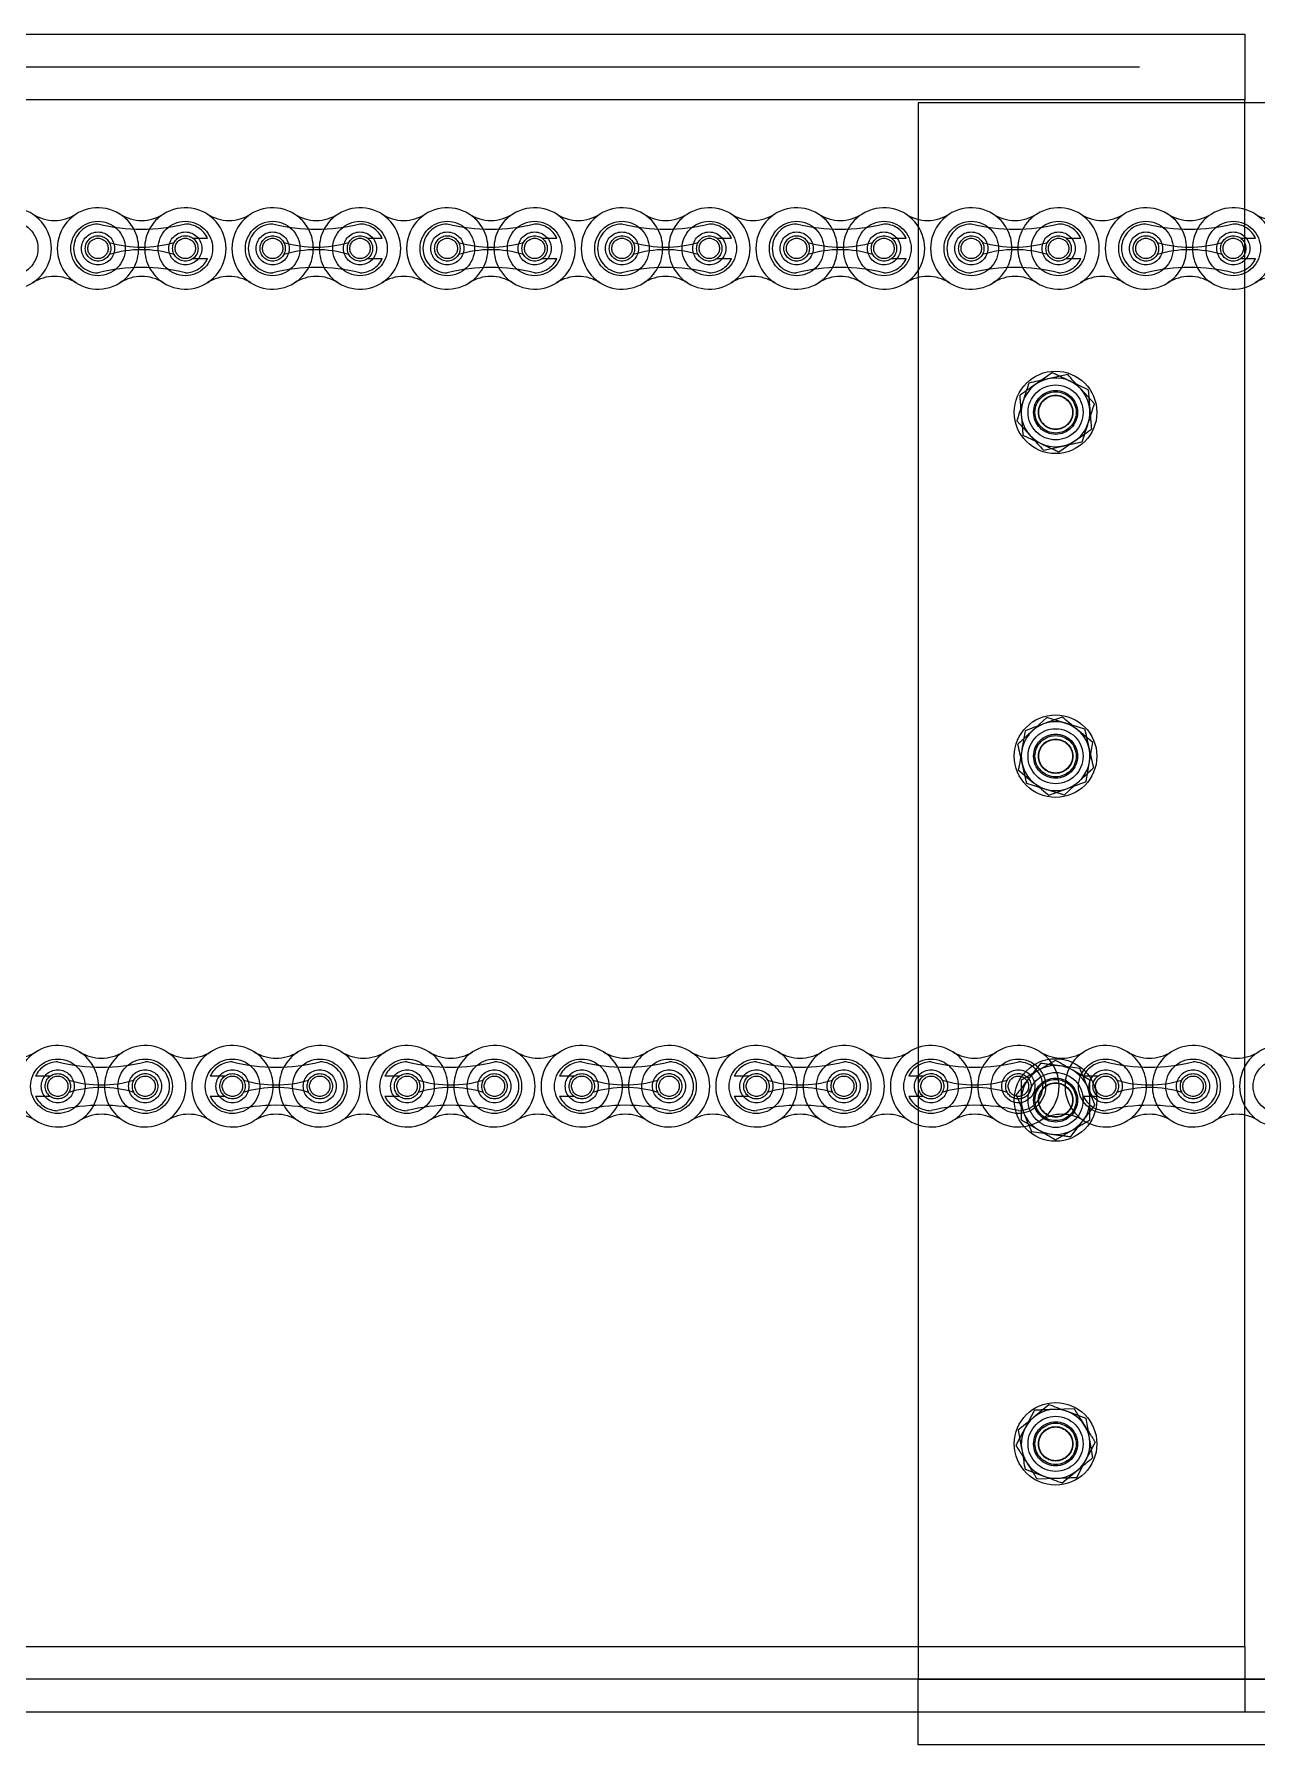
# Model space of a CAD drawing. Header units: metres. Extents: x 0 to 63075, y 0 to 44550.
# Drawn here: x 37639.9 to 37817.7, y 35799.5 to 36048.3 of the extents above; entities that cross this region are included whole.
import ezdxf

# ---------------------------------------------------------------- set-up
doc = ezdxf.new("R2010")
doc.units = ezdxf.units.M
doc.header["$LTSCALE"] = 75
doc.linetypes.add('HIDDEN2', pattern=[4.7625, 3.175, -1.5875])
for name, color, linetype in [('SDM', 7, 'Continuous'), ('SL4', 4, 'Continuous'), ('ST1', 7, 'HIDDEN2')]:
    doc.layers.add(name, color=color, linetype=linetype)

# ---------------------------------------------------------------- blocks, each defined once
blk = doc.blocks.new('A$C6e6623c1')
at = {"layer": 'SL4'}
for p, q in [((1009.76, 1725.35), (2334.74, 1725.35)), ((2334.74, 1725.35), (2334.74, 1715.82)), ((2334.74, 1715.82), (1009.76, 1715.82)), ((2287.24, 1715.35), (2287.24, 1486.11)), ((2387.24, 1715.35), (2287.24, 1715.35)), ((2334.74, 1715.35), (2334.74, 1715.82)), ((2309, 1675.85), (2306.18, 1675.24)), ((2312.88, 1671.57), (2310.94, 1673.71)), ((2301.6, 1669.13), (2303.54, 1666.99)), ((2305.48, 1664.85), (2308.3, 1665.46)), ((2308.21, 1626.04), (2305.5, 1625.04)), ((2312.65, 1622.35), (2310.43, 1624.2)), ((2301.82, 1618.35), (2304.04, 1616.5)), ((2306.26, 1614.66), (2308.97, 1615.66)), ((2307.24, 1576.12), (2304.74, 1574.68)), ((2312.24, 1573.24), (2309.74, 1574.68)), ((2302.24, 1567.46), (2304.74, 1566.02)), ((2307.24, 1564.58), (2309.74, 1566.02)), ((2306.26, 1526.04), (2304.04, 1524.2)), ((2311.68, 1524.04), (2308.97, 1525.04)), ((2302.8, 1516.66), (2305.5, 1515.66)), ((2308.21, 1514.66), (2310.43, 1516.5)), ((1057.26, 1490.87), (2287.24, 1490.87)), ((2387.24, 1486.11), (2287.24, 1486.11)), ((2287.24, 1476.59), (2287.24, 1486.11)), ((2287.24, 1481.35), (1057.26, 1481.35)), ((2387.24, 1476.59), (2287.24, 1476.59))]:
    blk.add_line(p, q, dxfattribs=at)
for centre, start, end in [((2307.24, 1670.35), 102.2366, 162.2366), ((2307.24, 1670.35), 42.2366, 102.2366), ((2307.24, 1670.35), 162.2366, 222.2366), ((2307.24, 1670.35), 342.2366, 42.2366), ((2307.24, 1670.35), 222.2366, 282.2366), ((2307.24, 1670.35), 282.2366, 342.2366), ((2307.24, 1620.35), 110.2978, 170.2978), ((2307.24, 1620.35), 50.2978, 110.2978), ((2307.24, 1620.35), 350.2978, 50.2978), ((2307.24, 1620.35), 170.2978, 230.2978), ((2307.24, 1620.35), 290.2978, 350.2978), ((2307.24, 1620.35), 230.2978, 290.2978), ((2307.24, 1570.35), 120, 180), ((2307.24, 1570.35), 60, 120), ((2307.24, 1570.35), 0, 60), ((2307.24, 1570.35), 180, 240), ((2307.24, 1570.35), 300, 0), ((2307.24, 1570.35), 240, 300), ((2307.24, 1520.35), 69.7022, 129.7022), ((2307.24, 1520.35), 9.7022, 69.7022), ((2307.24, 1520.35), 129.7022, 189.7022), ((2307.24, 1520.35), 309.7022, 9.7022), ((2307.24, 1520.35), 189.7022, 249.7022), ((2307.24, 1520.35), 249.7022, 309.7022)]:
    blk.add_arc(centre, 5, start, end, dxfattribs=at)
for points, knots in [([(2303.36, 1674.62), (2303.13, 1673.93), (2302.84, 1673.02), (2302.54, 1672.09), (2302.48, 1671.88)], [0, 0, 0, 0, 0.768151, 1, 1, 1, 1]), ([(2306.18, 1675.24), (2306.11, 1675.22), (2305.16, 1675.02), (2304.22, 1674.81), (2303.36, 1674.62)], [0, 0, 0, 0, 0.070201, 1, 1, 1, 1]), ([(2310.94, 1673.71), (2310.89, 1673.76), (2310.24, 1674.48), (2309.6, 1675.19), (2309, 1675.85)], [0, 0, 0, 0, 0.0702006, 1, 1, 1, 1]), ([(2302.48, 1671.88), (2302.24, 1671.14), (2301.94, 1670.21), (2301.66, 1669.32), (2301.6, 1669.13)], [0, 0, 0, 0, 0.788999, 1, 1, 1, 1]), ([(2312, 1668.82), (2312.07, 1669.04), (2312.37, 1669.97), (2312.66, 1670.88), (2312.88, 1671.57)], [0, 0, 0, 0, 0.2318493, 1, 1, 1, 1]), ([(2303.54, 1666.99), (2303.58, 1666.94), (2304.24, 1666.22), (2304.88, 1665.51), (2305.48, 1664.85)], [0, 0, 0, 0, 0.070201, 1, 1, 1, 1]), ([(2311.12, 1666.08), (2311.18, 1666.26), (2311.47, 1667.16), (2311.76, 1668.09), (2312, 1668.82)], [0, 0, 0, 0, 0.2110008, 1, 1, 1, 1]), ([(2308.3, 1665.46), (2308.36, 1665.48), (2309.32, 1665.68), (2310.25, 1665.89), (2311.12, 1666.08)], [0, 0, 0, 0, 0.070201, 1, 1, 1, 1]), ([(2305.5, 1625.04), (2305.44, 1625.02), (2304.52, 1624.68), (2303.63, 1624.35), (2302.8, 1624.04)], [0, 0, 0, 0, 0.070201, 1, 1, 1, 1]), ([(2310.43, 1624.2), (2310.38, 1624.24), (2309.63, 1624.86), (2308.89, 1625.47), (2308.21, 1626.04)], [0, 0, 0, 0, 0.070201, 1, 1, 1, 1]), ([(2302.8, 1624.04), (2302.67, 1623.32), (2302.51, 1622.38), (2302.35, 1621.42), (2302.31, 1621.19)], [0, 0, 0, 0, 0.768151, 1, 1, 1, 1]), ([(2312.17, 1619.51), (2312.2, 1619.73), (2312.37, 1620.69), (2312.53, 1621.63), (2312.65, 1622.35)], [0, 0, 0, 0, 0.231849, 1, 1, 1, 1]), ([(2302.31, 1621.19), (2302.18, 1620.43), (2302.01, 1619.47), (2301.86, 1618.54), (2301.82, 1618.35)], [0, 0, 0, 0, 0.788999, 1, 1, 1, 1]), ([(2311.68, 1616.66), (2311.71, 1616.86), (2311.87, 1617.78), (2312.04, 1618.75), (2312.17, 1619.51)], [0, 0, 0, 0, 0.211001, 1, 1, 1, 1]), ([(2304.04, 1616.5), (2304.1, 1616.46), (2304.85, 1615.84), (2305.58, 1615.23), (2306.26, 1614.66)], [0, 0, 0, 0, 0.0702006, 1, 1, 1, 1]), ([(2308.97, 1615.66), (2309.04, 1615.68), (2309.95, 1616.02), (2310.85, 1616.35), (2311.68, 1616.66)], [0, 0, 0, 0, 0.070201, 1, 1, 1, 1]), ([(2304.74, 1574.68), (2304.68, 1574.65), (2303.83, 1574.16), (2303.01, 1573.68), (2302.24, 1573.24)], [0, 0, 0, 0, 0.070201, 1, 1, 1, 1]), ([(2309.74, 1574.68), (2309.68, 1574.71), (2308.83, 1575.2), (2308.01, 1575.68), (2307.24, 1576.12)], [0, 0, 0, 0, 0.070201, 1, 1, 1, 1]), ([(2302.24, 1573.24), (2302.24, 1572.51), (2302.24, 1571.55), (2302.24, 1570.58), (2302.24, 1570.35)], [0, 0, 0, 0, 0.7681507, 1, 1, 1, 1]), ([(2312.24, 1570.35), (2312.24, 1570.58), (2312.24, 1571.55), (2312.24, 1572.51), (2312.24, 1573.24)], [0, 0, 0, 0, 0.231849, 1, 1, 1, 1]), ([(2302.24, 1570.35), (2302.24, 1569.58), (2302.24, 1568.6), (2302.24, 1567.66), (2302.24, 1567.46)], [0, 0, 0, 0, 0.7889992, 1, 1, 1, 1]), ([(2312.24, 1567.46), (2312.24, 1567.66), (2312.24, 1568.6), (2312.24, 1569.58), (2312.24, 1570.35)], [0, 0, 0, 0, 0.211001, 1, 1, 1, 1]), ([(2309.74, 1566.02), (2309.8, 1566.05), (2310.64, 1566.54), (2311.47, 1567.02), (2312.24, 1567.46)], [0, 0, 0, 0, 0.070201, 1, 1, 1, 1]), ([(2304.74, 1566.02), (2304.8, 1565.99), (2305.64, 1565.5), (2306.47, 1565.02), (2307.24, 1564.58)], [0, 0, 0, 0, 0.070201, 1, 1, 1, 1]), ([(2308.97, 1525.04), (2308.91, 1525.06), (2307.99, 1525.4), (2307.1, 1525.73), (2306.26, 1526.04)], [0, 0, 0, 0, 0.070201, 1, 1, 1, 1]), ([(2304.04, 1524.2), (2303.99, 1524.15), (2303.24, 1523.53), (2302.51, 1522.92), (2301.82, 1522.35)], [0, 0, 0, 0, 0.070201, 1, 1, 1, 1]), ([(2312.17, 1521.19), (2312.13, 1521.42), (2311.96, 1522.38), (2311.8, 1523.32), (2311.68, 1524.04)], [0, 0, 0, 0, 0.2318493, 1, 1, 1, 1]), ([(2301.82, 1522.35), (2301.95, 1521.63), (2302.11, 1520.69), (2302.27, 1519.73), (2302.31, 1519.51)], [0, 0, 0, 0, 0.768151, 1, 1, 1, 1]), ([(2312.65, 1518.35), (2312.62, 1518.54), (2312.46, 1519.47), (2312.3, 1520.43), (2312.17, 1521.19)], [0, 0, 0, 0, 0.2110008, 1, 1, 1, 1]), ([(2302.31, 1519.51), (2302.44, 1518.75), (2302.6, 1517.78), (2302.76, 1516.86), (2302.8, 1516.66)], [0, 0, 0, 0, 0.788999, 1, 1, 1, 1]), ([(2310.43, 1516.5), (2310.48, 1516.55), (2311.23, 1517.17), (2311.97, 1517.78), (2312.65, 1518.35)], [0, 0, 0, 0, 0.070201, 1, 1, 1, 1]), ([(2305.5, 1515.66), (2305.57, 1515.64), (2306.48, 1515.3), (2307.38, 1514.97), (2308.21, 1514.66)], [0, 0, 0, 0, 0.070201, 1, 1, 1, 1])]:
    blk.add_open_spline(points, degree=3, knots=knots, dxfattribs=at)
at = {"layer": 'ST1'}
for p, q in [((1009.76, 1720.59), (2334.74, 1720.59)), ((2334.74, 1715.82), (1009.76, 1715.82)), ((2334.74, 1490.87), (2334.74, 1715.35)), ((2181.78, 1695.67), (2183.91, 1695.67)), ((2207.18, 1695.67), (2209.31, 1695.67)), ((2232.58, 1695.67), (2234.71, 1695.67)), ((2257.98, 1695.67), (2260.11, 1695.67)), ((2283.38, 1695.67), (2285.51, 1695.67)), ((2308.78, 1695.67), (2310.91, 1695.67)), ((2334.18, 1695.67), (2336.31, 1695.67)), ((2181.78, 1692.71), (2183.91, 1692.71)), ((2207.18, 1692.71), (2209.31, 1692.71)), ((2232.58, 1692.71), (2234.71, 1692.71)), ((2257.98, 1692.71), (2260.11, 1692.71)), ((2283.38, 1692.71), (2285.51, 1692.71)), ((2308.78, 1692.71), (2310.91, 1692.71)), ((2334.18, 1692.71), (2336.31, 1692.71)), ((2306.76, 1676.1), (2304.39, 1674.46)), ((2311.98, 1673.64), (2309.37, 1674.87)), ((2302.49, 1667.06), (2305.11, 1665.83)), ((2307.72, 1664.6), (2310.09, 1666.24)), ((2305.96, 1625.98), (2303.84, 1624.02)), ((2311.47, 1624.27), (2308.71, 1625.13)), ((2303, 1616.43), (2305.76, 1615.57)), ((2308.52, 1614.72), (2310.64, 1616.68)), ((2305.03, 1575.68), (2303.27, 1573.39)), ((2310.75, 1574.93), (2307.89, 1575.31)), ((2161.02, 1573.83), (2158.9, 1573.83)), ((2186.42, 1573.83), (2184.3, 1573.83)), ((2211.82, 1573.83), (2209.7, 1573.83)), ((2237.22, 1573.83), (2235.1, 1573.83)), ((2262.62, 1573.83), (2260.5, 1573.83)), ((2288.02, 1573.83), (2285.9, 1573.83)), ((2313.42, 1573.83), (2311.3, 1573.83)), ((2161.02, 1570.88), (2158.9, 1570.88)), ((2186.42, 1570.88), (2184.3, 1570.88)), ((2211.82, 1570.88), (2209.7, 1570.88)), ((2237.22, 1570.88), (2235.1, 1570.88)), ((2262.62, 1570.88), (2260.5, 1570.88)), ((2288.02, 1570.88), (2285.9, 1570.88)), ((2313.42, 1570.88), (2311.3, 1570.88)), ((2309.45, 1565.02), (2311.21, 1567.31)), ((2303.72, 1565.77), (2306.59, 1565.39)), ((2304.16, 1525.23), (2302.81, 1522.68)), ((2309.93, 1525.46), (2307.04, 1525.35)), ((2310.32, 1515.47), (2311.66, 1518.02)), ((2304.55, 1515.24), (2307.43, 1515.35)), ((1009.76, 1490.87), (2334.74, 1490.87)), ((2287.24, 1490.87), (2334.74, 1490.87)), ((2334.74, 1490.87), (2334.74, 1481.35)), ((2334.74, 1486.11), (1009.76, 1486.11)), ((2287.24, 1486.11), (2387.24, 1486.11)), ((2339.74, 1486.11), (2334.74, 1486.11)), ((2387.24, 1481.35), (2287.24, 1481.35))]:
    blk.add_line(p, q, dxfattribs=at)
for centre, radius in [((2155.28, 1694.19), 3.96), ((2167.98, 1694.19), 3.96), ((2167.98, 1694.19), 2.4), ((2180.68, 1694.19), 3.96), ((2180.68, 1694.19), 2.4), ((2193.38, 1694.19), 3.96), ((2193.38, 1694.19), 2.4), ((2206.08, 1694.19), 3.96), ((2206.08, 1694.19), 2.4), ((2218.78, 1694.19), 3.96), ((2218.78, 1694.19), 2.4), ((2231.48, 1694.19), 3.96), ((2231.48, 1694.19), 2.4), ((2244.18, 1694.19), 3.96), ((2244.18, 1694.19), 2.4), ((2256.88, 1694.19), 3.96), ((2256.88, 1694.19), 2.4), ((2269.58, 1694.19), 3.96), ((2269.58, 1694.19), 2.4), ((2282.28, 1694.19), 3.96), ((2282.28, 1694.19), 2.4), ((2294.98, 1694.19), 3.96), ((2294.98, 1694.19), 2.4), ((2307.68, 1694.19), 3.96), ((2307.68, 1694.19), 2.4), ((2320.38, 1694.19), 3.96), ((2320.38, 1694.19), 2.4), ((2333.08, 1694.19), 3.96), ((2333.08, 1694.19), 2.4), ((2167.98, 1694.19), 1.85), ((2167.98, 1694.19), 1.48), ((2180.68, 1694.19), 1.85), ((2180.68, 1694.19), 1.48), ((2193.38, 1694.19), 1.84), ((2193.38, 1694.19), 1.48), ((2206.08, 1694.19), 1.84), ((2206.08, 1694.19), 1.48), ((2218.78, 1694.19), 1.85), ((2218.78, 1694.19), 1.48), ((2231.48, 1694.19), 1.84), ((2231.48, 1694.19), 1.48), ((2244.18, 1694.19), 1.84), ((2244.18, 1694.19), 1.48), ((2256.88, 1694.19), 1.84), ((2256.88, 1694.19), 1.48), ((2269.58, 1694.19), 1.85), ((2269.58, 1694.19), 1.48), ((2282.28, 1694.19), 1.84), ((2282.28, 1694.19), 1.48), ((2294.98, 1694.19), 1.84), ((2294.98, 1694.19), 1.48), ((2307.68, 1694.19), 1.84), ((2307.68, 1694.19), 1.48), ((2320.38, 1694.19), 1.85), ((2320.38, 1694.19), 1.48), ((2333.08, 1694.19), 1.84), ((2333.08, 1694.19), 1.48), ((2307.24, 1670.35), 6), ((2307.24, 1670.35), 4), ((2307.24, 1670.35), 3.2), ((2307.24, 1670.35), 3), ((2307.24, 1670.35), 2.5), ((2307.24, 1670.35), 2.45), ((2307.24, 1620.35), 6), ((2307.24, 1620.35), 4), ((2307.24, 1620.35), 3.2), ((2307.24, 1620.35), 3), ((2307.24, 1620.35), 2.5), ((2307.24, 1620.35), 2.45), ((2162.13, 1572.35), 3.96), ((2162.13, 1572.35), 2.4), ((2174.83, 1572.35), 3.96), ((2174.83, 1572.35), 2.4), ((2187.53, 1572.35), 3.96), ((2187.53, 1572.35), 2.4), ((2200.23, 1572.35), 3.96), ((2200.23, 1572.35), 2.4), ((2212.93, 1572.35), 3.96), ((2212.93, 1572.35), 2.4), ((2225.63, 1572.35), 3.96), ((2225.63, 1572.35), 2.4), ((2238.33, 1572.35), 3.96), ((2238.33, 1572.35), 2.4), ((2251.03, 1572.35), 3.96), ((2251.03, 1572.35), 2.4), ((2263.73, 1572.35), 3.96), ((2263.73, 1572.35), 2.4), ((2276.43, 1572.35), 3.96), ((2276.43, 1572.35), 2.4), ((2289.13, 1572.35), 3.96), ((2289.13, 1572.35), 2.4), ((2301.83, 1572.35), 3.96), ((2301.83, 1572.35), 2.4), ((2307.24, 1570.35), 6), ((2314.53, 1572.35), 3.96), ((2314.53, 1572.35), 2.4), ((2327.23, 1572.35), 3.96), ((2327.23, 1572.35), 2.4), ((2339.93, 1572.35), 3.96), ((2162.13, 1572.35), 1.84), ((2162.13, 1572.35), 1.48), ((2174.83, 1572.35), 1.85), ((2174.83, 1572.35), 1.48), ((2187.53, 1572.35), 1.84), ((2187.53, 1572.35), 1.48), ((2200.23, 1572.35), 1.84), ((2200.23, 1572.35), 1.48), ((2212.93, 1572.35), 1.85), ((2212.93, 1572.35), 1.48), ((2225.63, 1572.35), 1.84), ((2225.63, 1572.35), 1.48), ((2238.33, 1572.35), 1.84), ((2238.33, 1572.35), 1.48), ((2251.03, 1572.35), 1.85), ((2251.03, 1572.35), 1.48), ((2263.73, 1572.35), 1.85), ((2263.73, 1572.35), 1.48), ((2276.43, 1572.35), 1.84), ((2276.43, 1572.35), 1.48), ((2289.13, 1572.35), 1.85), ((2289.13, 1572.35), 1.48), ((2301.83, 1572.35), 1.85), ((2301.83, 1572.35), 1.48), ((2307.24, 1570.35), 4), ((2307.24, 1570.35), 3.2), ((2307.24, 1570.35), 3), ((2307.24, 1570.35), 2.5), ((2307.24, 1570.35), 2.45), ((2314.53, 1572.35), 1.85), ((2314.53, 1572.35), 1.48), ((2327.23, 1572.35), 1.84), ((2327.23, 1572.35), 1.48), ((2307.24, 1520.35), 6), ((2307.24, 1520.35), 4), ((2307.24, 1520.35), 3.2), ((2307.24, 1520.35), 3), ((2307.24, 1520.35), 2.5), ((2307.24, 1520.35), 2.45)]:
    blk.add_circle(centre, radius, dxfattribs=at)
for centre, radius, start, end in [((2155.28, 1694.19), 5.92, 237.5667, 122.4333), ((2161.63, 1704.18), 5.92, 237.5667, 302.4333), ((2167.98, 1694.19), 5.92, 57.5667, 302.4333), ((2174.33, 1704.18), 5.92, 237.5667, 302.4333), ((2167.98, 1694.19), 5.92, 302.4332, 57.5668), ((2180.68, 1694.19), 5.92, 122.4332, 237.5668), ((2180.68, 1694.19), 5.92, 237.5667, 122.4333), ((2187.03, 1704.18), 5.92, 237.5667, 302.4333), ((2193.38, 1694.19), 5.92, 57.5667, 302.4333), ((2199.73, 1704.18), 5.92, 237.5667, 302.4333), ((2193.38, 1694.19), 5.92, 302.4332, 57.5668), ((2206.08, 1694.19), 5.92, 122.4332, 237.5668), ((2206.08, 1694.19), 5.92, 237.5667, 122.4333), ((2212.43, 1704.18), 5.92, 237.5667, 302.4333), ((2218.78, 1694.19), 5.92, 57.5667, 302.4333), ((2225.13, 1704.18), 5.92, 237.5667, 302.4333), ((2218.78, 1694.19), 5.92, 302.4332, 57.5668), ((2231.48, 1694.19), 5.92, 122.4332, 237.5668), ((2231.48, 1694.19), 5.92, 237.5667, 122.4333), ((2237.83, 1704.18), 5.92, 237.5667, 302.4333), ((2244.18, 1694.19), 5.92, 57.5667, 302.4333), ((2250.53, 1704.18), 5.92, 237.5667, 302.4333), ((2244.18, 1694.19), 5.92, 302.4332, 57.5668), ((2256.88, 1694.19), 5.92, 122.4332, 237.5668), ((2256.88, 1694.19), 5.92, 237.5667, 122.4333), ((2263.23, 1704.18), 5.92, 237.5667, 302.4333), ((2269.58, 1694.19), 5.92, 57.5667, 302.4333), ((2275.93, 1704.18), 5.92, 237.5667, 302.4333), ((2269.58, 1694.19), 5.92, 302.4332, 57.5668), ((2282.28, 1694.19), 5.92, 122.4332, 237.5668), ((2282.28, 1694.19), 5.92, 237.5667, 122.4333), ((2288.63, 1704.18), 5.92, 237.5667, 302.4333), ((2294.98, 1694.19), 5.92, 57.5667, 302.4333), ((2301.33, 1704.18), 5.92, 237.5667, 302.4333), ((2294.98, 1694.19), 5.92, 302.4332, 57.5668), ((2307.68, 1694.19), 5.92, 122.4332, 237.5668), ((2307.68, 1694.19), 5.92, 237.5667, 122.4333), ((2314.03, 1704.18), 5.92, 237.5667, 302.4333), ((2320.38, 1694.19), 5.92, 57.5667, 302.4333), ((2326.73, 1704.18), 5.92, 237.5667, 302.4333), ((2320.38, 1694.19), 5.92, 302.4332, 57.5668), ((2333.08, 1694.19), 5.92, 122.4332, 237.5668), ((2333.08, 1694.19), 5.92, 237.5667, 122.4333), ((2339.43, 1704.18), 5.92, 237.5667, 302.4333), ((2167.98, 1694.19), 3.55, 90, 270), ((2174.33, 1723.29), 26.32, 256.0401, 283.9599), ((2180.68, 1694.19), 3.55, 24.5534, 90), ((2193.38, 1694.19), 3.55, 90, 270), ((2199.73, 1723.29), 26.32, 256.0401, 283.9599), ((2206.08, 1694.19), 3.55, 24.5534, 90), ((2218.78, 1694.19), 3.55, 90, 270), ((2225.13, 1723.29), 26.32, 256.0401, 283.9599), ((2231.48, 1694.19), 3.55, 24.5534, 90), ((2244.18, 1694.19), 3.55, 90, 270), ((2250.53, 1723.29), 26.32, 256.0401, 283.9599), ((2256.88, 1694.19), 3.55, 24.5534, 90), ((2269.58, 1694.19), 3.55, 90, 270), ((2275.93, 1723.29), 26.32, 256.0401, 283.9599), ((2282.28, 1694.19), 3.55, 24.5534, 90), ((2294.98, 1694.19), 3.55, 90, 270), ((2301.33, 1723.29), 26.32, 256.0401, 283.9599), ((2307.68, 1694.19), 3.55, 24.5534, 90), ((2320.38, 1694.19), 3.55, 90, 270), ((2326.73, 1723.29), 26.32, 256.0401, 283.9599), ((2333.08, 1694.19), 3.55, 24.5534, 90), ((2174.33, 1710.54), 16.17, 252.993, 287.007), ((2199.73, 1710.54), 16.17, 252.993, 287.007), ((2225.13, 1710.54), 16.17, 252.993, 287.007), ((2250.53, 1710.54), 16.17, 252.993, 287.007), ((2275.93, 1710.54), 16.17, 252.993, 287.007), ((2301.33, 1710.54), 16.17, 252.993, 287.007), ((2326.73, 1710.54), 16.17, 252.993, 287.007), ((2174.33, 1677.84), 16.17, 72.993, 107.007), ((2180.68, 1694.19), 3.55, 270, 335.4466), ((2199.73, 1677.84), 16.17, 72.993, 107.007), ((2206.08, 1694.19), 3.55, 270, 335.4466), ((2225.13, 1677.84), 16.17, 72.993, 107.007), ((2231.48, 1694.19), 3.55, 270, 335.4466), ((2250.53, 1677.84), 16.17, 72.993, 107.007), ((2256.88, 1694.19), 3.55, 270, 335.4466), ((2275.93, 1677.84), 16.17, 72.993, 107.007), ((2282.28, 1694.19), 3.55, 270, 335.4466), ((2301.33, 1677.84), 16.17, 72.993, 107.007), ((2307.68, 1694.19), 3.55, 270, 335.4466), ((2326.73, 1677.84), 16.17, 72.993, 107.007), ((2333.08, 1694.19), 3.55, 270, 335.4466), ((2161.63, 1684.2), 5.92, 57.5667, 122.4333), ((2174.33, 1665.09), 26.32, 76.0401, 103.9599), ((2174.33, 1684.2), 5.92, 57.5667, 122.4333), ((2187.03, 1684.2), 5.92, 57.5667, 122.4333), ((2199.73, 1665.09), 26.32, 76.0401, 103.9599), ((2199.73, 1684.2), 5.92, 57.5667, 122.4333), ((2212.43, 1684.2), 5.92, 57.5667, 122.4333), ((2225.13, 1665.09), 26.32, 76.0401, 103.9599), ((2225.13, 1684.2), 5.92, 57.5667, 122.4333), ((2237.83, 1684.2), 5.92, 57.5667, 122.4333), ((2250.53, 1665.09), 26.32, 76.0401, 103.9599), ((2250.53, 1684.2), 5.92, 57.5667, 122.4333), ((2263.23, 1684.2), 5.92, 57.5667, 122.4333), ((2275.93, 1665.09), 26.32, 76.0401, 103.9599), ((2275.93, 1684.2), 5.92, 57.5667, 122.4333), ((2288.63, 1684.2), 5.92, 57.5667, 122.4333), ((2301.33, 1665.09), 26.32, 76.0401, 103.9599), ((2301.33, 1684.2), 5.92, 57.5667, 122.4333), ((2314.03, 1684.2), 5.92, 57.5667, 122.4333), ((2326.73, 1665.09), 26.32, 76.0401, 103.9599), ((2326.73, 1684.2), 5.92, 57.5667, 122.4333), ((2339.43, 1684.2), 5.92, 57.5667, 122.4333), ((2155.78, 1582.35), 5.92, 237.5667, 302.4333), ((2162.13, 1572.35), 5.92, 57.5667, 302.4333), ((2168.48, 1582.35), 5.92, 237.5667, 302.4333), ((2162.13, 1572.35), 5.92, 302.4332, 57.5668), ((2174.83, 1572.35), 5.92, 122.4332, 237.5668), ((2174.83, 1572.35), 5.92, 237.5667, 122.4333), ((2181.18, 1582.35), 5.92, 237.5667, 302.4333), ((2187.53, 1572.35), 5.92, 57.5667, 302.4333), ((2193.88, 1582.35), 5.92, 237.5667, 302.4333), ((2187.53, 1572.35), 5.92, 302.4332, 57.5668), ((2200.23, 1572.35), 5.92, 122.4332, 237.5668), ((2200.23, 1572.35), 5.92, 237.5667, 122.4333), ((2206.58, 1582.35), 5.92, 237.5667, 302.4333), ((2212.93, 1572.35), 5.92, 57.5667, 302.4333), ((2219.28, 1582.35), 5.92, 237.5667, 302.4333), ((2212.93, 1572.35), 5.92, 302.4332, 57.5668), ((2225.63, 1572.35), 5.92, 122.4332, 237.5668), ((2225.63, 1572.35), 5.92, 237.5667, 122.4333), ((2231.98, 1582.35), 5.92, 237.5667, 302.4333), ((2238.33, 1572.35), 5.92, 57.5667, 302.4333), ((2244.68, 1582.35), 5.92, 237.5667, 302.4333), ((2238.33, 1572.35), 5.92, 302.4332, 57.5668), ((2251.03, 1572.35), 5.92, 122.4332, 237.5668), ((2251.03, 1572.35), 5.92, 237.5667, 122.4333), ((2257.38, 1582.35), 5.92, 237.5667, 302.4333), ((2263.73, 1572.35), 5.92, 57.5667, 302.4333), ((2270.08, 1582.35), 5.92, 237.5667, 302.4333), ((2263.73, 1572.35), 5.92, 302.4332, 57.5668), ((2276.43, 1572.35), 5.92, 122.4332, 237.5668), ((2276.43, 1572.35), 5.92, 237.5667, 122.4333), ((2282.78, 1582.35), 5.92, 237.5667, 302.4333), ((2289.13, 1572.35), 5.92, 57.5667, 302.4333), ((2295.48, 1582.35), 5.92, 237.5667, 302.4333), ((2289.13, 1572.35), 5.92, 302.4332, 57.5668), ((2301.83, 1572.35), 5.92, 122.4332, 237.5667), ((2301.83, 1572.35), 5.92, 237.5667, 122.4333), ((2308.18, 1582.35), 5.92, 237.5667, 302.4333), ((2314.53, 1572.35), 5.92, 57.5667, 302.4333), ((2320.88, 1582.35), 5.92, 237.5667, 302.4333), ((2314.53, 1572.35), 5.92, 302.4332, 57.5668), ((2327.23, 1572.35), 5.92, 122.4332, 237.5668), ((2327.23, 1572.35), 5.92, 237.5667, 122.4333), ((2333.58, 1582.35), 5.92, 237.5667, 302.4333), ((2339.93, 1572.35), 5.92, 57.5667, 302.4333), ((2162.13, 1572.35), 3.55, 90, 155.4466), ((2168.48, 1601.45), 26.32, 256.0401, 283.9599), ((2174.83, 1572.35), 3.55, 270, 90), ((2187.53, 1572.35), 3.55, 90, 155.4466), ((2193.88, 1601.45), 26.32, 256.0401, 283.9599), ((2200.23, 1572.35), 3.55, 270, 90), ((2212.93, 1572.35), 3.55, 90, 155.4466), ((2219.28, 1601.45), 26.32, 256.0401, 283.9599), ((2225.63, 1572.35), 3.55, 270, 90), ((2238.33, 1572.35), 3.55, 90, 155.4466), ((2244.68, 1601.45), 26.32, 256.0401, 283.9599), ((2251.03, 1572.35), 3.55, 270, 90), ((2263.73, 1572.35), 3.55, 90, 155.4466), ((2270.08, 1601.45), 26.32, 256.0401, 283.9599), ((2276.43, 1572.35), 3.55, 270, 90), ((2289.13, 1572.35), 3.55, 90, 155.4466), ((2295.48, 1601.45), 26.32, 256.0401, 283.9599), ((2301.83, 1572.35), 3.55, 270, 90), ((2314.53, 1572.35), 3.55, 90, 155.4466), ((2320.88, 1601.45), 26.32, 256.0401, 283.9599), ((2327.23, 1572.35), 3.55, 270, 90), ((2168.48, 1588.71), 16.17, 252.993, 287.007), ((2193.88, 1588.71), 16.17, 252.993, 287.007), ((2219.28, 1588.71), 16.17, 252.993, 287.007), ((2244.68, 1588.71), 16.17, 252.993, 287.007), ((2270.08, 1588.71), 16.17, 252.993, 287.007), ((2295.48, 1588.71), 16.17, 252.993, 287.007), ((2320.88, 1588.71), 16.17, 252.993, 287.007), ((2162.13, 1572.35), 3.55, 204.5534, 270), ((2168.48, 1556), 16.17, 72.993, 107.007), ((2187.53, 1572.35), 3.55, 204.5534, 270), ((2193.88, 1556), 16.17, 72.993, 107.007), ((2212.93, 1572.35), 3.55, 204.5534, 270), ((2219.28, 1556), 16.17, 72.993, 107.007), ((2238.33, 1572.35), 3.55, 204.5534, 270), ((2244.68, 1556), 16.17, 72.993, 107.007), ((2263.73, 1572.35), 3.55, 204.5534, 270), ((2270.08, 1556), 16.17, 72.993, 107.007), ((2289.13, 1572.35), 3.55, 204.5534, 270), ((2295.48, 1556), 16.17, 72.993, 107.007), ((2314.53, 1572.35), 3.55, 204.5534, 270), ((2320.88, 1556), 16.17, 72.993, 107.007), ((2155.78, 1562.36), 5.92, 57.5667, 122.4333), ((2168.48, 1543.26), 26.32, 76.0401, 103.9599), ((2168.48, 1562.36), 5.92, 57.5667, 122.4333), ((2181.18, 1562.36), 5.92, 57.5667, 122.4333), ((2193.88, 1543.26), 26.32, 76.0401, 103.9599), ((2193.88, 1562.36), 5.92, 57.5667, 122.4333), ((2206.58, 1562.36), 5.92, 57.5667, 122.4333), ((2219.28, 1543.26), 26.32, 76.0401, 103.9599), ((2219.28, 1562.36), 5.92, 57.5667, 122.4333), ((2231.98, 1562.36), 5.92, 57.5667, 122.4333), ((2244.68, 1543.26), 26.32, 76.0401, 103.9599), ((2244.68, 1562.36), 5.92, 57.5667, 122.4333), ((2257.38, 1562.36), 5.92, 57.5667, 122.4333), ((2270.08, 1543.26), 26.32, 76.0401, 103.9599), ((2270.08, 1562.36), 5.92, 57.5667, 122.4333), ((2282.78, 1562.36), 5.92, 57.5667, 122.4333), ((2295.48, 1543.26), 26.32, 76.0401, 103.9599), ((2295.48, 1562.36), 5.92, 57.5667, 122.4333), ((2308.18, 1562.36), 5.92, 57.5667, 122.4333), ((2320.88, 1543.26), 26.32, 76.0401, 103.9599), ((2320.88, 1562.36), 5.92, 57.5667, 122.4333), ((2333.58, 1562.36), 5.92, 57.5667, 122.4333)]:
    blk.add_arc(centre, radius, start, end, dxfattribs=at)
for points, knots in [([(2304.39, 1674.46), (2304.33, 1674.42), (2303.53, 1673.86), (2302.74, 1673.32), (2302.02, 1672.81)], [0, 0, 0, 0, 0.070201, 1, 1, 1, 1]), ([(2309.37, 1674.87), (2309.31, 1674.9), (2308.43, 1675.32), (2307.56, 1675.72), (2306.76, 1676.1)], [0, 0, 0, 0, 0.070201, 1, 1, 1, 1]), ([(2302.02, 1672.81), (2302.04, 1672.57), (2302.11, 1671.63), (2302.19, 1670.66), (2302.25, 1669.94)], [0, 0, 0, 0, 0.257551, 1, 1, 1, 1]), ([(2311.98, 1673.64), (2312, 1673.4), (2312.08, 1672.46), (2312.16, 1671.49), (2312.22, 1670.76)], [0, 0, 0, 0, 0.257551, 1, 1, 1, 1]), ([(2302.25, 1669.94), (2302.28, 1669.67), (2302.36, 1668.7), (2302.44, 1667.75), (2302.49, 1667.06)], [0, 0, 0, 0, 0.268634, 1, 1, 1, 1]), ([(2312.22, 1670.76), (2312.24, 1670.5), (2312.32, 1669.53), (2312.4, 1668.58), (2312.46, 1667.89)], [0, 0, 0, 0, 0.268634, 1, 1, 1, 1]), ([(2310.09, 1666.24), (2310.14, 1666.28), (2310.95, 1666.84), (2311.73, 1667.38), (2312.46, 1667.89)], [0, 0, 0, 0, 0.070201, 1, 1, 1, 1]), ([(2305.11, 1665.83), (2305.17, 1665.8), (2306.05, 1665.38), (2306.91, 1664.98), (2307.72, 1664.6)], [0, 0, 0, 0, 0.070201, 1, 1, 1, 1]), ([(2308.71, 1625.13), (2308.65, 1625.15), (2307.72, 1625.44), (2306.8, 1625.72), (2305.96, 1625.98)], [0, 0, 0, 0, 0.070201, 1, 1, 1, 1]), ([(2303.84, 1624.02), (2303.79, 1623.97), (2303.07, 1623.31), (2302.37, 1622.66), (2301.72, 1622.06)], [0, 0, 0, 0, 0.070201, 1, 1, 1, 1]), ([(2301.72, 1622.06), (2301.78, 1621.82), (2301.98, 1620.9), (2302.2, 1619.95), (2302.36, 1619.24)], [0, 0, 0, 0, 0.257551, 1, 1, 1, 1]), ([(2311.47, 1624.27), (2311.53, 1624.04), (2311.73, 1623.12), (2311.95, 1622.17), (2312.11, 1621.46)], [0, 0, 0, 0, 0.2575513, 1, 1, 1, 1]), ([(2312.11, 1621.46), (2312.17, 1621.2), (2312.39, 1620.25), (2312.6, 1619.32), (2312.75, 1618.64)], [0, 0, 0, 0, 0.268634, 1, 1, 1, 1]), ([(2302.36, 1619.24), (2302.42, 1618.98), (2302.64, 1618.03), (2302.85, 1617.1), (2303, 1616.43)], [0, 0, 0, 0, 0.2686336, 1, 1, 1, 1]), ([(2310.64, 1616.68), (2310.69, 1616.73), (2311.4, 1617.39), (2312.1, 1618.04), (2312.75, 1618.64)], [0, 0, 0, 0, 0.070201, 1, 1, 1, 1]), ([(2305.76, 1615.57), (2305.83, 1615.55), (2306.76, 1615.26), (2307.67, 1614.98), (2308.52, 1614.72)], [0, 0, 0, 0, 0.070201, 1, 1, 1, 1]), ([(2307.89, 1575.31), (2307.82, 1575.32), (2306.85, 1575.44), (2305.91, 1575.57), (2305.03, 1575.68)], [0, 0, 0, 0, 0.070201, 1, 1, 1, 1]), ([(2310.75, 1574.93), (2310.84, 1574.71), (2311.2, 1573.84), (2311.58, 1572.94), (2311.86, 1572.27)], [0, 0, 0, 0, 0.257551, 1, 1, 1, 1]), ([(2303.27, 1573.39), (2303.23, 1573.34), (2302.63, 1572.56), (2302.05, 1571.81), (2301.51, 1571.1)], [0, 0, 0, 0, 0.070201, 1, 1, 1, 1]), ([(2311.86, 1572.27), (2311.96, 1572.02), (2312.33, 1571.12), (2312.7, 1570.24), (2312.96, 1569.6)], [0, 0, 0, 0, 0.2686336, 1, 1, 1, 1]), ([(2301.51, 1571.1), (2301.61, 1570.88), (2301.97, 1570.01), (2302.34, 1569.11), (2302.62, 1568.43)], [0, 0, 0, 0, 0.257551, 1, 1, 1, 1]), ([(2302.62, 1568.43), (2302.72, 1568.19), (2303.09, 1567.29), (2303.46, 1566.41), (2303.72, 1565.77)], [0, 0, 0, 0, 0.268634, 1, 1, 1, 1]), ([(2311.21, 1567.31), (2311.25, 1567.36), (2311.84, 1568.14), (2312.42, 1568.89), (2312.96, 1569.6)], [0, 0, 0, 0, 0.070201, 1, 1, 1, 1]), ([(2306.59, 1565.39), (2306.65, 1565.38), (2307.62, 1565.26), (2308.57, 1565.13), (2309.45, 1565.02)], [0, 0, 0, 0, 0.070201, 1, 1, 1, 1]), ([(2307.04, 1525.35), (2306.98, 1525.34), (2306, 1525.31), (2305.05, 1525.27), (2304.16, 1525.23)], [0, 0, 0, 0, 0.070201, 1, 1, 1, 1]), ([(2309.93, 1525.46), (2310.06, 1525.25), (2310.56, 1524.46), (2311.08, 1523.63), (2311.47, 1523.02)], [0, 0, 0, 0, 0.257551, 1, 1, 1, 1]), ([(2302.81, 1522.68), (2302.78, 1522.62), (2302.33, 1521.76), (2301.88, 1520.91), (2301.47, 1520.13)], [0, 0, 0, 0, 0.070201, 1, 1, 1, 1]), ([(2311.47, 1523.02), (2311.61, 1522.79), (2312.13, 1521.97), (2312.64, 1521.16), (2313.01, 1520.57)], [0, 0, 0, 0, 0.2686336, 1, 1, 1, 1]), ([(2301.47, 1520.13), (2301.6, 1519.92), (2302.1, 1519.12), (2302.62, 1518.3), (2303.01, 1517.68)], [0, 0, 0, 0, 0.257551, 1, 1, 1, 1]), ([(2311.66, 1518.02), (2311.69, 1518.08), (2312.15, 1518.94), (2312.59, 1519.79), (2313.01, 1520.57)], [0, 0, 0, 0, 0.070201, 1, 1, 1, 1]), ([(2303.01, 1517.68), (2303.15, 1517.46), (2303.67, 1516.64), (2304.18, 1515.83), (2304.55, 1515.24)], [0, 0, 0, 0, 0.268634, 1, 1, 1, 1]), ([(2307.43, 1515.35), (2307.5, 1515.36), (2308.47, 1515.39), (2309.43, 1515.43), (2310.32, 1515.47)], [0, 0, 0, 0, 0.070201, 1, 1, 1, 1])]:
    blk.add_open_spline(points, degree=3, knots=knots, dxfattribs=at)

msp = doc.modelspace()

# ---------------------------------------------------------------- block references
at = {"layer": 'SDM'}
msp.add_blockref('A$C6e6623c1', (35481.24, 34322.92), dxfattribs=at)

doc.saveas('drawing.dxf')
